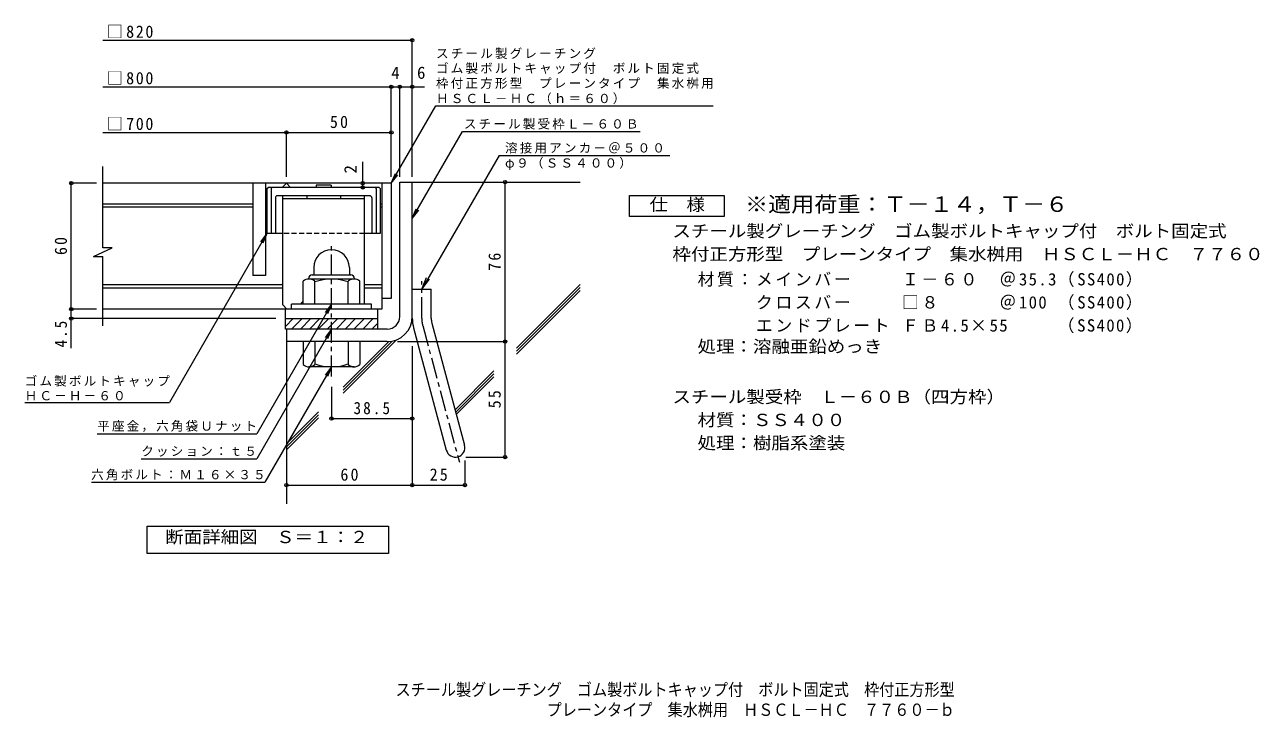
# Model space of a CAD drawing. Units: millimetres on the paper, enlarged 10 times, with parts at other scales. Extents: x -1478 to 1831, y -1939 to 1575.
# Drawn here: x -1110 to 1831, y -1939 to -289 of the extents above; entities that cross this region are included whole.
import ezdxf
from ezdxf.enums import TextEntityAlignment as Align

# ---------------------------------------------------------------- set-up
doc = ezdxf.new("R2010")
doc.units = ezdxf.units.MM
doc.header["$LTSCALE"] = 10
doc.header["$PDMODE"] = 32
doc.header["$PDSIZE"] = 8
for name, pattern in [('CHAIN1', [8, 5, -1, 1, -1]), ('CHAIN2', [12, 9, -1, 1, -1]), ('DASHED1', [1.8, 1.2, -0.6])]:
    doc.linetypes.add(name, pattern=pattern)
for name, color, linetype, lineweight in [('D-1', 2, 'Continuous', 9), ('D-2', 3, 'Continuous', 9), ('D-4', 7, 'Continuous', 9), ('D-5', 7, 'Continuous', 9), ('D-6', 6, 'Continuous', 9), ('D-7', 6, 'Continuous', 9), ('D-8', 4, 'Continuous', 9)]:
    doc.layers.add(name, color=color, linetype=linetype, lineweight=lineweight)
doc.layers.add('F-F_F-Fﾚｲﾔ', color=2, linetype='Continuous')
doc.styles.add('ＭＳ ゴシック', font='')
doc.styles.get('ＭＳ ゴシック').set_extended_font_data('MS Gothic')

msp = doc.modelspace()

# ---------------------------------------------------------------- linework, layer by layer
at = {"layer": 'D-1'}
for p, q in [((-216.75, -664.31), (-186.75, -664.31)), ((-216.75, -984.31), (-216.75, -664.31)), ((-186.75, -988.39), (-186.75, -664.31)), ((-421.75, -867.81), (-421.75, -885.31)), ((-336.75, -867.76), (-336.75, -885.31)), ((-446.75, -955.31), (-446.75, -900.51)), ((-434.25, -894.31), (-434.25, -895.31)), ((-325.5, -895.31), (-433, -895.31)), ((-425.25, -885.31), (-333.25, -885.31)), ((-419.25, -955.31), (-419.25, -900.51)), ((-339.25, -955.31), (-339.25, -900.51)), ((-324.25, -894.31), (-324.25, -895.31)), ((-311.75, -955.31), (-311.75, -900.51)), ((-186.75, -919.31), (-141.75, -919.31)), ((-141.75, -988.39), (-141.75, -919.31)), ((-284.25, -955.31), (-474.25, -955.31)), ((-474.25, -966.81), (-474.25, -955.31)), ((-284.25, -966.81), (-284.25, -955.31)), ((-489.25, -989.31), (-269.25, -989.31)), ((-489.25, -1014.31), (-489.25, -989.31)), ((-489.25, -1008), (-470.57, -989.31)), ((-474.36, -1014.31), (-449.36, -989.31)), ((-453.14, -1014.31), (-428.14, -989.31)), ((-431.93, -1014.31), (-406.93, -989.31)), ((-410.72, -1014.31), (-385.72, -989.31)), ((-389.5, -1014.31), (-364.5, -989.31)), ((-368.29, -1014.31), (-343.29, -989.31)), ((-347.08, -1014.31), (-322.08, -989.31)), ((-325.86, -1014.31), (-300.86, -989.31)), ((-304.65, -1014.31), (-279.65, -989.31)), ((-269.25, -1014.31), (-269.25, -989.31)), ((-140.22, -1000.04), (-62.26, -1290.99)), ((-246.75, -1014.31), (-489.25, -1014.31)), ((-486.75, -1014.31), (-486.75, -1044.31)), ((-283.44, -1014.31), (-269.25, -1000.13)), ((-183.68, -1011.68), (-105.72, -1302.64)), ((-246.75, -1044.31), (-486.75, -1044.31)), ((-446.75, -1044.31), (-446.75, -1099.12)), ((-419.25, -1044.31), (-419.25, -1099.12)), ((-339.25, -1044.31), (-339.25, -1099.12)), ((-311.75, -1044.31), (-311.75, -1099.12)), ((-325.5, -1104.31), (-433, -1104.31))]:
    msp.add_line(p, q, dxfattribs=at)
at = {"layer": 'D-1', "linetype": 'CHAIN1'}
for p, q in [((-379.25, -1127.04), (-379.25, -808.81)), ((-164.25, -988.39), (-164.25, -900.29)), ((-161.95, -1005.86), (-74.64, -1331.69))]:
    msp.add_line(p, q, dxfattribs=at)
at = {"layer": 'D-1'}
for centre, radius, start, end in [((-379.25, -867.81), 42.5, 90, 180), ((-379.2, -867.76), 42.45, 0, 90), ((-433, -916.11), 20.8, 48.6201, 131.38164), ((-425.25, -894.31), 9, 90, 180), ((-379.25, -1015.31), 120, 70.52881, 109.47119), ((-325.5, -916.11), 20.8, 48.61835, 131.37988), ((-333.25, -894.31), 9, 0, 90), ((-246.75, -984.31), 30, 270, 0), ((-246.75, -984.31), 60, 270, 0), ((-96.75, -988.39), 90, 180, 195), ((-96.75, -988.39), 45, 180, 195.00002), ((-433, -1083.51), 20.8, 228.61835, 311.37988), ((-379.25, -984.31), 120, 250.52881, 289.47119), ((-325.5, -1083.51), 20.8, 228.6201, 311.38164), ((-83.99, -1296.81), 22.5, 195.00014, 14.99991)]:
    msp.add_arc(centre, radius, start, end, dxfattribs=at)
at = {"layer": 'D-1', "linetype": 'CHAIN2'}
msp.add_arc((-96.75, -988.39), 67.5, 180, 194.99995, dxfattribs=at)
at = {"layer": 'D-2'}
for p, q in [((-924.42, -820.66), (-924.42, -626.81)), ((-236.75, -666.81), (-924.34, -666.81)), ((-566.75, -666.81), (-566.75, -886.81)), ((-536.75, -666.81), (-536.75, -886.81)), ((-259.25, -666.81), (-259.25, -966.81)), ((-236.75, -666.81), (-236.75, -941.81)), ((-566.75, -716.81), (-924.42, -716.81)), ((-566.75, -724.31), (-924.42, -724.31)), ((-533, -716.81), (-536.75, -716.81)), ((-533, -724.31), (-536.75, -724.31)), ((-259.25, -716.81), (-263, -716.81)), ((-259.25, -724.31), (-263, -724.31)), ((-946.54, -841.36), (-901.94, -820.66)), ((-901.94, -820.66), (-924.42, -820.66)), ((-946.54, -841.36), (-924.42, -841.36)), ((-924.42, -1006.81), (-924.42, -841.36)), ((-495.5, -909.31), (-924.42, -909.31)), ((-536.75, -886.81), (-566.75, -886.81)), ((-259.25, -909.31), (-300.5, -909.31)), ((-495.5, -916.81), (-924.42, -916.81)), ((-259.25, -916.81), (-300.5, -916.81)), ((-259.25, -966.81), (-924.42, -966.81)), ((-489.25, -989.31), (-489.25, -966.81)), ((-269.25, -989.31), (-269.25, -966.81)), ((-236.75, -941.81), (-259.25, -941.81)), ((-489.25, -989.31), (-269.25, -989.31))]:
    msp.add_line(p, q, dxfattribs=at)
msp.add_lwpolyline([(-496.75, -676.81), (-486.75, -666.81), (-476.75, -676.81)], dxfattribs=at)
at = {"layer": 'D-4'}
for p, q in [((-186.75, -651.36), (-186.75, -323.45)), ((-924.42, -326.45), (-186.75, -326.45)), ((-924.42, -437.14), (-157.39, -437.14)), ((-236.75, -651.36), (-236.75, -434.14)), ((-216.75, -651.36), (-216.75, -434.14)), ((-924.42, -545.89), (-236.75, -545.89)), ((-486.75, -651.36), (-486.75, -542.89)), ((-304.9, -666.81), (-304.9, -615.67)), ((-939.13, -666.81), (-1002.14, -666.81)), ((-999.14, -666.81), (-999.14, -664.31)), ((-999.14, -1059.58), (-999.14, -666.81)), ((-304.9, -676.81), (-304.9, -666.81)), ((34.3, -1319.31), (34.3, -664.31)), ((-939.13, -966.81), (-1002.14, -966.81)), ((-511.75, -989.31), (-1002.14, -989.31)), ((-221.75, -1044.31), (37.3, -1044.31)), ((-186.75, -1054.75), (-186.75, -1388.89)), ((-379.25, -1151.84), (-379.25, -1230.49)), ((-379.25, -1227.49), (-186.75, -1227.49)), ((-58.99, -1319.31), (37.3, -1319.31)), ((-61.49, -1327.63), (-61.49, -1388.89)), ((-486.75, -1385.89), (-61.49, -1385.89))]:
    msp.add_line(p, q, dxfattribs=at)
at = {"layer": 'D-4', "color": 2}
for points in [[(330.93, -746.26), (330.93, -696.26), (555.93, -696.26), (555.93, -746.26)], [(-818.75, -1549), (-818.75, -1484), (-243.74, -1484), (-243.74, -1549)]]:
    msp.add_lwpolyline(points, close=True, dxfattribs=at)
at = {"layer": 'D-4'}
for p in [(-186.75, -326.45), (-236.75, -437.14), (-216.75, -437.14), (-186.75, -437.14), (-486.75, -545.89), (-236.75, -545.89), (-999.14, -666.81), (-304.9, -666.81), (-304.9, -676.81), (34.3, -664.31), (-999.14, -966.81), (-999.14, -989.31), (34.3, -1044.31), (-379.25, -1227.49), (-186.75, -1227.49), (34.3, -1319.31), (-486.75, -1385.89), (-186.75, -1385.89), (-61.49, -1385.89)]:
    msp.add_point(p, dxfattribs=at)
at = {"layer": 'D-5'}
for p, q in [((-236.75, -666.81), (-130.32, -482.47)), ((-130.32, -482.47), (529.68, -482.47)), ((-186.75, -751.23), (-67.04, -543.88)), ((-67.04, -543.88), (355.78, -543.88)), ((20.46, -601.04), (426.83, -601.04)), ((-236.75, -666.81), (-227.18, -643.72)), ((-236.75, -666.81), (-221.53, -646.98)), ((-186.75, -751.23), (-177.18, -728.14)), ((-186.75, -751.23), (-171.53, -731.4)), ((-533, -786.81), (-765.23, -1189.05)), ((-533, -786.81), (-548.22, -806.65)), ((-533, -786.81), (-542.57, -809.91)), ((-164.25, -919.31), (-145.93, -895.55)), ((-379.25, -955.31), (-557.48, -1264.02)), ((-379.25, -955.31), (-394.47, -975.15)), ((-379.25, -955.31), (-388.82, -978.41)), ((-379.25, -1014.31), (-557.48, -1323.02)), ((-379.25, -1014.31), (-394.47, -1034.15)), ((-379.25, -1014.31), (-388.82, -1037.41)), ((-379.25, -1104.31), (-537.94, -1379.17)), ((-379.25, -1104.31), (-394.47, -1124.15)), ((-379.25, -1104.31), (-388.82, -1127.41)), ((-1110.23, -1189.05), (-765.23, -1189.05)), ((-937.48, -1264.02), (-557.48, -1264.02)), ((-832.48, -1323.02), (-557.48, -1323.02)), ((-951.08, -1379.17), (-537.94, -1379.17))]:
    msp.add_line(p, q, dxfattribs=at)
msp.add_lwpolyline([(20.46, -601.04), (-164.25, -919.31), (-152.71, -891.62)], dxfattribs=at)
at = {"layer": 'D-6'}
for p, q in [((-186.75, -664.31), (213.25, -664.31)), ((61.72, -1059.92), (213.25, -908.39)), ((61.72, -1066.99), (213.25, -915.46)), ((61.72, -1074.06), (213.25, -922.53)), ((-486.75, -1044.31), (-486.75, -1430.46)), ((-351.52, -1166.9), (-224.76, -1040.14)), ((-351.52, -1159.83), (-234.81, -1043.11)), ((-351.52, -1152.76), (-242.96, -1044.19)), ((-84.89, -1206.53), (7.59, -1114.05)), ((-83.4, -1212.1), (7.59, -1121.12)), ((-81.9, -1217.68), (7.59, -1128.19)), ((-486.75, -1287.99), (-410.08, -1211.31)), ((-486.75, -1295.06), (-410.08, -1218.38)), ((-486.75, -1302.13), (-410.08, -1225.45))]:
    msp.add_line(p, q, dxfattribs=at)
at = {"layer": 'D-7'}
for p, q in [((-416.2, -671.81), (-416.2, -676.81)), ((-379.81, -671.81), (-416.2, -671.81)), ((-379.81, -671.81), (-379.81, -676.81)), ((-533, -679.31), (-530.5, -676.81)), ((-533, -679.31), (-533, -786.81)), ((-265.5, -676.81), (-530.5, -676.81)), ((-523, -679.31), (-520.5, -676.81)), ((-523, -679.31), (-523, -786.81)), ((-513, -701.81), (-513, -786.81)), ((-288, -696.81), (-508, -696.81)), ((-283, -701.81), (-283, -786.81)), ((-273, -679.31), (-275.5, -676.81)), ((-273, -679.31), (-273, -786.81)), ((-263, -679.31), (-265.5, -676.81)), ((-263, -679.31), (-263, -786.81)), ((-495.5, -786.81), (-533, -786.81)), ((-263, -786.81), (-300.5, -786.81))]:
    msp.add_line(p, q, dxfattribs=at)
at = {"layer": 'D-7', "linetype": 'DASHED1'}
msp.add_line((-300.5, -786.81), (-495.5, -786.81), dxfattribs=at)
at = {"layer": 'D-7'}
for centre, start, end in [((-508, -701.81), 90, 180), ((-288, -701.81), 0, 90)]:
    msp.add_arc(centre, 5, start, end, dxfattribs=at)
at = {"layer": 'D-8'}
for p, q in [((-300.5, -696.81), (-495.5, -696.81)), ((-495.5, -956.81), (-495.5, -696.81)), ((-300.5, -704.31), (-495.5, -704.31)), ((-438, -696.81), (-438, -704.31)), ((-358, -696.81), (-358, -704.31)), ((-300.5, -955.31), (-300.5, -696.81)), ((-495.5, -956.81), (-485.5, -966.81))]:
    msp.add_line(p, q, dxfattribs=at)
msp.add_lwpolyline([(-450.5, -955.31), (-450.5, -951.81), (-446.75, -948.06)], dxfattribs=at)

# ---------------------------------------------------------------- texts
at = {"layer": 'D-4', "color": 2, "style": 'ＭＳ ゴシック'}
for s, p in [('4', (-236.75, -427.14)), ('6', (-175.5, -427.14))]:
    msp.add_text(s, height=29.33, dxfattribs=at).set_placement(p, align=Align.BOTTOM_LEFT)
msp.add_text('2', height=29.33, rotation=90, dxfattribs=at).set_placement((-310.9, -643.66), align=Align.BOTTOM_LEFT)
at = {"layer": 'D-4', "color": 2, "style": 'ＭＳ ゴシック', "width": 1.1}
for s, p in [('仕\u3000様', (378.43, -741.26)), ('スチール製受枠\u3000Ｌ－６０Ｂ（四方枠）', (433.02, -1199.18)), ('材質：ＳＳ４００', (492.74, -1254.18)), ('処理：樹脂系塗装', (492.74, -1309.18)), ('断面詳細図\u3000Ｓ＝１：２', (-775.32, -1533.03))]:
    msp.add_text(s, height=29.33, dxfattribs=at).set_placement(p, align=Align.BOTTOM_LEFT)
at = {"layer": 'D-4', "color": 2, "char_height": 29.33, "attachment_point": 7, "style": 'ＭＳ ゴシック'}
for s, insert in [('\\T1.21;\\W0.95;□820', (-914.42, -321.39)), ('\\T1.21;\\W0.95;□800', (-914.42, -432.09)), ('\\T1.21;\\W0.95;□700', (-914.42, -540.89)), ('\\T1.27;\\W0.95;50', (-383, -535.89)), ('\\T1.28;\\W0.9;38.5', (-326.75, -1217.49)), ('\\T1.27;\\W0.95;60', (-358, -1375.89)), ('\\T1.27;\\W0.95;25', (-145.37, -1375.89))]:
    msp.add_mtext(s, dxfattribs=dict(at, insert=insert))
at = {"layer": 'D-4', "color": 2, "char_height": 29.33, "attachment_point": 7, "rotation": 90, "style": 'ＭＳ ゴシック'}
for s, insert in [('\\T1.27;\\W0.95;60', (-1009.14, -838.06)), ('\\T1.27;\\W0.95;76', (24.3, -875.56)), ('\\T1.27;\\W0.9;4.5', (-1009.14, -1058.14)), ('\\T1.27;\\W0.95;55', (24.3, -1203.06))]:
    msp.add_mtext(s, dxfattribs=dict(at, insert=insert))
at = {"layer": 'D-5', "color": 3, "style": 'ＭＳ ゴシック', "width": 1.1}
msp.add_text('※適用荷重：Ｔ－１４，Ｔ－６', height=36.66, dxfattribs=at).set_placement((605.93, -746.26), align=Align.BOTTOM_LEFT)
at = {"layer": 'D-5', "color": 2, "style": 'ＭＳ ゴシック', "width": 1.1}
for s, p in [('スチール製グレーチング\u3000ゴム製ボルトキャップ付\u3000ボルト固定式', (433.02, -804.18)), ('枠付正方形型\u3000プレーンタイプ\u3000集水桝用\u3000ＨＳＣＬ－ＨＣ\u3000７７６０', (433.02, -859.18)), ('処理：溶融亜鉛めっき', (492.74, -1079.18))]:
    msp.add_text(s, height=29.33, dxfattribs=at).set_placement(p, align=Align.BOTTOM_LEFT)
at = {"layer": 'D-5', "char_height": 21.99, "attachment_point": 7, "style": 'ＭＳ ゴシック'}
for s, insert in [('\\T1.17;スチール製グレーチング', (-130.32, -371.16)), ('\\T1.17;ゴム製ボルトキャップ付\u3000ボルト固定式', (-130.32, -406.74)), ('\\T1.17;枠付正方形型\u3000プレーンタイプ\u3000集水桝用', (-130.32, -442.32)), ('\\T1.17;ＨＳＣＬ－ＨＣ（ｈ＝６０）', (-130.32, -478.95)), ('\\T1.17;スチール製受枠Ｌ－６０Ｂ', (-63.92, -539.12)), ('\\T1.17;溶接用アンカ－＠５００', (34.1, -596.38)), ('\\T1.17;φ９（ＳＳ４００）', (34.1, -635.7)), ('\\T1.17;ゴム製ボルトキャップ', (-1110.23, -1151.67)), ('\\T1.17;ＨＣ－Ｈ－６０', (-1110.23, -1184.39)), ('\\T1.17;平座金，六角袋Ｕナット', (-937.48, -1259.36)), ('\\T1.17;クッション：ｔ５', (-832.48, -1318.36)), ('\\T1.17;六角ボルト：Ｍ１６×３５', (-952.01, -1374.51))]:
    msp.add_mtext(s, dxfattribs=dict(at, insert=insert))
at = {"layer": 'D-5', "color": 2, "char_height": 29.33, "attachment_point": 7, "style": 'ＭＳ ゴシック'}
for s, insert in [('\\T1.16;材質：メインバー\u3000\u3000\\~Ｉ－６０\u3000＠35.3（SS400）', (492.74, -914.18)), ('\\T1.16;\u3000\u3000\u3000クロスバー\u3000\u3000\\~□８\u3000\u3000\u3000＠100\\~（SS400）', (492.74, -969.18)), ('\\T1.16;\u3000\u3000\u3000エンドプレート\\~ＦＢ4.5×55\u3000\u3000\\~（SS400）', (492.74, -1024.18))]:
    msp.add_mtext(s, dxfattribs=dict(at, insert=insert))
at = {"layer": 'F-F_F-Fﾚｲﾔ', "style": 'ＭＳ ゴシック', "width": 0.9}
for s, p in [('スチール製グレーチング\u3000ゴム製ボルトキャップ付\u3000ボルト固定式\u3000枠付正方形型', (-226.68, -1896.54)), ('プレーンタイプ\u3000集水桝用\u3000ＨＳＣＬ－ＨＣ\u3000７７６０－ｂ', (133.32, -1944.43))]:
    msp.add_text(s, height=29.33, dxfattribs=at).set_placement(p, align=Align.BOTTOM_LEFT)

doc.saveas('drawing.dxf')
